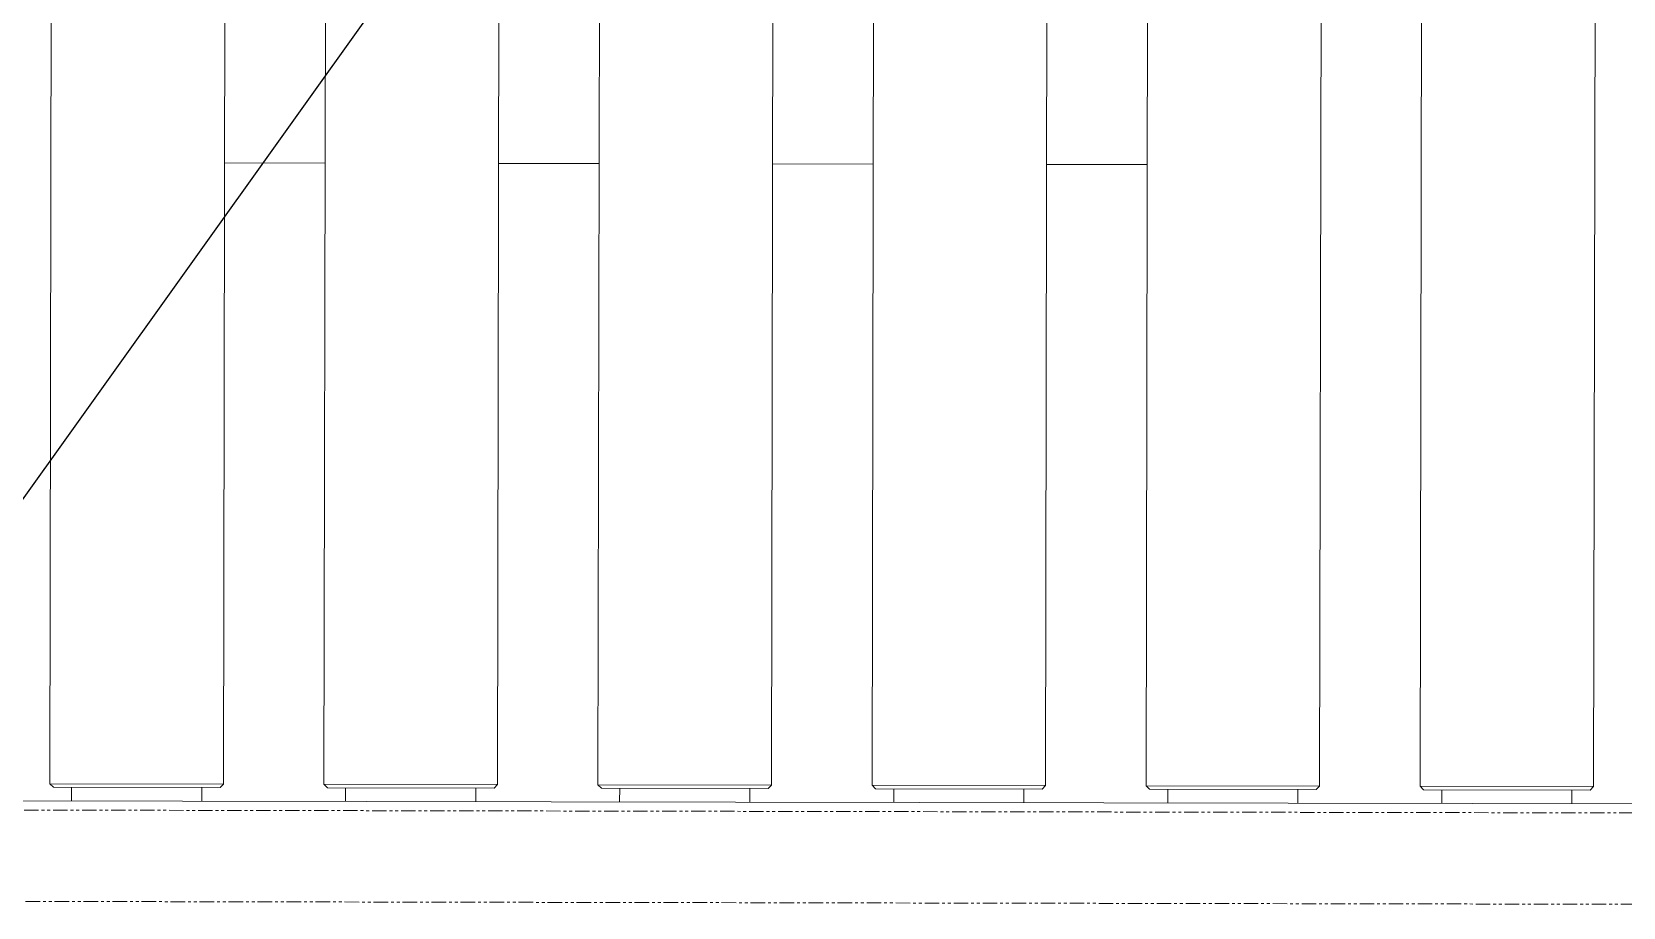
# Model space of a CAD drawing. Header units: millimetres. Extents: x -383313 to -161684, y -117025 to 99224.
# Drawn here: x -325375 to -324678, y 31139 to 31522 of the extents above; entities that cross this region are included whole.
import ezdxf

# ---------------------------------------------------------------- set-up
doc = ezdxf.new("R2010")
doc.units = ezdxf.units.MM
doc.header["$MEASUREMENT"] = 0
doc.linetypes.add('AM_ISO08W050x2', pattern=[9, 6, -0.75, 1.5, -0.75])
doc.linetypes.add('PHANTOM', pattern=[12.7, 6.35, -1.27, 1.27, -1.27, 1.27, -1.27])
doc.layers.get('Defpoints').update_dxf_attribs({"color": 31})
doc.layers.add('AM_5', color=3, linetype='Continuous', lineweight=25)
doc.layers.add('P-0000', color=7, linetype='Continuous')
doc.dimstyles.new('AM_ISO', dxfattribs={"dimtxt": 3.5, "dimasz": 2.5, "dimexe": 1, "dimexo": 1, "dimgap": 1.5, "dimtad": 1, "dimdsep": 46, "dimtxsty": 'Standard', "dimcen": 0, "dimclrd": 256, "dimclre": 256, "dimclrt": 2, "dimadec": 0, "dimazin": 2, "dimtp": 0.1, "dimtm": 0.1, "dimtfac": 0.71, "dimtmove": 0, "dimatfit": 3, "dimfxl": 1, "dimtzin": 0, "dimlwd": -1, "dimlwe": -1, "dimarcsym": 0})

# ---------------------------------------------------------------- blocks, each defined once
blk = doc.blocks.new('*D168')
at = {"layer": 'AM_5', "transparency": 16777216}
for p, q in [((2170.33, 1608.77), (1662.33, 898.12)), ((438.77, -813.52), (1601.85, 813.52)), ((378.29, -898.12), (317.81, -982.73))]:
    blk.add_line(p, q, dxfattribs=at)
blk.add_arc((1020.31, 0), 1000, 324.74482, 56.67567, dxfattribs=at)
for points in [[(1648.23, 908.2), (1676.43, 888.04), (1601.85, 813.52)], [(364.19, -888.04), (392.39, -908.2), (438.77, -813.52)]]:
    blk.add_solid(points, dxfattribs=at)
at = {"layer": 'Defpoints', "color": 0, "transparency": 16777216}
for p in [(1601.85, 813.52), (438.77, -813.52)]:
    blk.add_point(p, dxfattribs=at)
at = {"layer": 'AM_5', "color": 6, "transparency": 16777216, "insert": (1863.47, 1380.69), "char_height": 156, "attachment_point": 5, "rotation": 54.44113}
blk.add_mtext('∅2000', dxfattribs=at)
blk = doc.blocks.new('A$C16512043')
at = {"color": 7, "linetype": 'Continuous', "lineweight": 15}
for p, q in [((-278, 565), (-278, -532)), ((-202, -532), (-202, 565)), ((-158, 565), (-158, -532)), ((-82, -532), (-82, 565)), ((-38, 565), (-38, -532)), ((38, -532), (38, 565)), ((82, 565), (82, -532)), ((158, -532), (158, 565)), ((202, 565), (202, -532)), ((278, -532), (278, 565)), ((322, 565), (322, -532)), ((398, -532), (398, 565)), ((-202, -260), (-158, -260)), ((-82, -260), (-38, -260)), ((38, -260), (82, -260)), ((158, -260), (202, -260)), ((-278, -532), (-276.5, -533.5)), ((-202, -532), (-278, -532)), ((-203.5, -533.5), (-276.5, -533.5)), ((-268.5, -533.5), (-268.5, -539.5)), ((-211.5, -539.5), (-211.5, -533.5)), ((-203.5, -533.5), (-202, -532)), ((-158, -532), (-156.5, -533.5)), ((-82, -532), (-158, -532)), ((-83.5, -533.5), (-156.5, -533.5)), ((-148.5, -533.5), (-148.5, -539.5)), ((-91.5, -539.5), (-91.5, -533.5)), ((-83.5, -533.5), (-82, -532)), ((-38, -532), (-36.5, -533.5)), ((38, -532), (-38, -532)), ((36.5, -533.5), (-36.5, -533.5)), ((-28.5, -533.5), (-28.5, -539.5)), ((28.5, -539.5), (28.5, -533.5)), ((36.5, -533.5), (38, -532)), ((82, -532), (83.5, -533.5)), ((158, -532), (82, -532)), ((156.5, -533.5), (83.5, -533.5)), ((91.5, -533.5), (91.5, -539.5)), ((148.5, -539.5), (148.5, -533.5)), ((156.5, -533.5), (158, -532)), ((202, -532), (203.5, -533.5)), ((278, -532), (202, -532)), ((276.5, -533.5), (203.5, -533.5)), ((211.5, -533.5), (211.5, -539.5)), ((268.5, -539.5), (268.5, -533.5)), ((276.5, -533.5), (278, -532)), ((322, -532), (323.5, -533.5)), ((398, -532), (322, -532)), ((396.5, -533.5), (323.5, -533.5)), ((331.5, -533.5), (331.5, -539.5)), ((388.5, -539.5), (388.5, -533.5)), ((396.5, -533.5), (398, -532)), ((-810, -539.5), (810, -539.5))]:
    blk.add_line(p, q, dxfattribs=at)
at = {"color": 7, "linetype": 'PHANTOM', "lineweight": 0}
for p, q in [((-810, -543.5), (810, -543.5)), ((810, -583.5), (-810, -583.5))]:
    blk.add_line(p, q, dxfattribs=at)
blk = doc.blocks.new('A$C11CE3AA3')
at = {"layer": 'P-0000', "color": 7, "linetype": 'AM_ISO08W050x2'}
blk.add_blockref('A$C16512043', (0, 0), dxfattribs=at)
blk = doc.blocks.new('A$C48DD7FF4')
at = {"layer": 'P-0000', "color": 7, "linetype": 'AM_ISO08W050x2', "rotation": 90}
blk.add_blockref('A$C11CE3AA3', (0, 0), dxfattribs=at)
blk = doc.blocks.new('A$C85faf101')
at = {"layer": 'P-0000', "color": 7, "linetype": 'AM_ISO08W050x2', "rotation": 269.8977813728555}
blk.add_blockref('A$C48DD7FF4', (1020.31, 0, 5), dxfattribs=at)
at = {"layer": 'AM_5'}
dim = blk.add_diameter_dim_2p(p1=(438.77, -813.52), p2=(1601.85, 813.52), dimstyle='AM_ISO', override={"dimscale": 13, "dimtxt": 12, "dimasz": 8, "dimexe": 3, "dimgap": 3, "dimdec": 0, "dimclrt": 6, "dimarcsym": 1}, dxfattribs=at)
dim.commit()
dim.dimension.update_dxf_attribs({"geometry": '*D168', "text_midpoint": (1958.65, 1312.65), "dimtype": 131})

msp = doc.modelspace()

# ---------------------------------------------------------------- block references
at = {"ltscale": 100}
msp.add_blockref('A$C85faf101', (-326107.95318, 31724.05688), dxfattribs=at)

doc.saveas('drawing.dxf')
